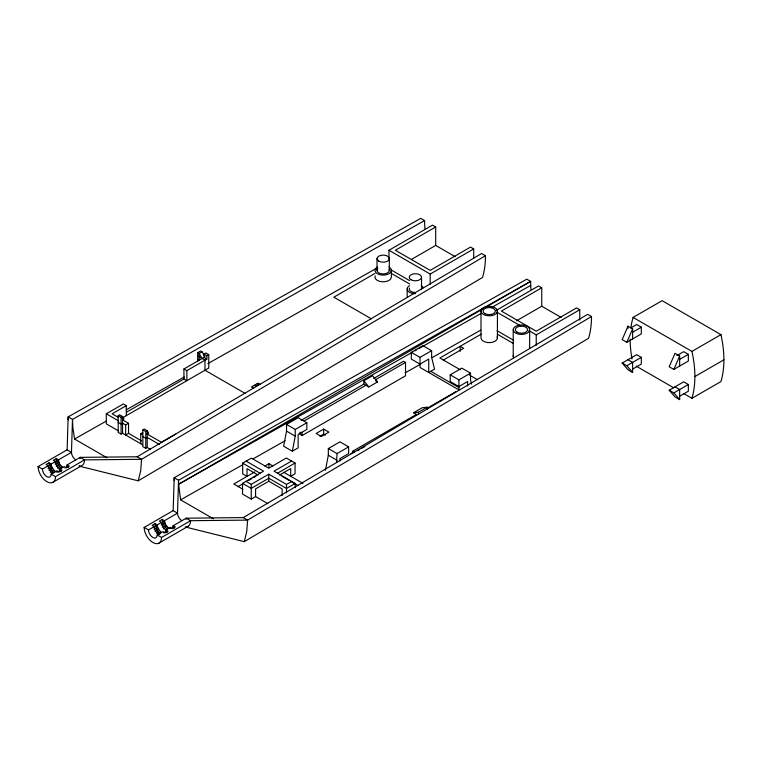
<?xml version="1.0" encoding="UTF-8"?>
<svg xmlns="http://www.w3.org/2000/svg" width="762" height="762" viewBox="0 0 762 762"><rect width="100%" height="100%" fill="white"/><g stroke="black" fill="none" stroke-linecap="round" stroke-linejoin="round"><path stroke-width="1.14" d="M197.729 361.588L197.72 352.644L200.625 350.968L202.073 351.806L204.978 356.835L183.937 368.979L183.937 379.028L126.463 412.213M64.941 468.001L66.542 467.087L67.123 464.906L80.181 457.362L137.208 456.781L481.632 253.498L485.47 255.718L141.561 459.296L84.534 459.877L55.512 476.631A12.316 7.106 60 0 1 46.806 481.66A12.316 7.106 60 0 1 38.1 466.582L67.123 449.828L68.142 416.9L420.748 218.351L424.586 220.561A101.27 58.474 60 0 0 424.92 228.667M171.888 528.552L173.165 525.732L186.223 518.189L243.249 517.598L587.673 314.325L591.512 316.535L247.602 520.113L190.576 520.703L161.554 537.458A12.316 7.106 60 0 1 152.848 542.487A12.316 7.106 60 0 1 144.142 527.409L173.165 510.645L174.184 477.726L526.799 279.168L530.628 281.388L530.714 285.398A101.289 58.483 60 0 0 530.962 289.493M57.693 472.192L59.284 471.268L59.865 469.097A6.153 3.553 60 0 1 55.512 461.553L53.34 460.296L56.236 458.619L58.417 459.877L59.693 464.172L62.77 467.42M163.735 533.019L165.325 532.095L165.906 529.914A6.153 3.553 60 0 1 161.554 522.38L159.382 521.122L162.287 519.446L164.459 520.703L165.735 524.989L168.812 528.247M286.531 431.13L283.626 446.208L292.332 451.228L298.132 447.885L298.132 434.473L306.848 429.454L306.848 422.748L298.132 417.719L286.531 424.424L286.531 431.13L295.237 436.15L292.332 451.228M325.422 470.335L328.317 455.257L328.317 448.551L339.928 441.846L348.634 446.875L348.634 453.58L339.928 458.6L339.928 460.839M336.575 462.601L337.023 453.58L348.634 446.875M48.987 462.81L51.159 464.068L51.74 466.916L54.388 470.783L53.826 472.888L50.892 469.249L48.987 462.81L46.082 464.487L48.254 465.744L49.53 470.03L52.607 473.288M59.141 469.821L61.074 468.697L61.646 466.601M155.029 523.637L157.201 524.894L157.791 527.742L160.43 531.609L159.868 533.714L156.943 530.066L155.029 523.637L152.124 525.313L154.305 526.571C154.495 529.923 156.543 533.39 159.782 534.591M167.688 527.418L167.126 529.523L163.154 523.723L162.287 519.446M79.219 466.144L138.227 480.822L140.722 470.659L141.561 459.296L137.208 456.781M185.261 526.971L244.269 541.649L246.764 531.476L247.602 520.113L243.249 517.598M632.622 338.938L632.622 328.879L627.983 326.203L622.183 339.604L626.821 342.281L641.328 333.908L641.328 327.203L636.689 324.526L630.888 327.879M626.821 342.281L632.622 328.879M673.837 369.427L679.647 356.025L674.999 353.349L669.198 366.751L673.837 369.427L688.353 361.055L688.353 354.349L683.704 351.673L676.932 355.578M53.34 469.678L50.311 472.345M60.589 465.487L57.569 468.154M159.382 530.504L156.353 533.162M166.64 526.313L163.611 528.98M138.227 480.822L482.527 277.473A101.327 58.503 60 0 0 485.47 255.718M244.269 541.649L588.569 338.299A101.327 58.503 60 0 0 591.512 316.535M202.073 351.806L199.168 353.482L197.72 352.644M203.959 356.302L203.959 354.073L205.845 352.977L208.75 354.654L208.75 368.056L122.234 418.005M388.972 258.328L388.972 250.269L432.502 225.133L435.693 226.981L435.693 245.412L411.49 259.385M118.624 430.968L106.299 423.853L106.299 413.804L123.377 403.946L126.282 405.613L126.282 415.671M203.959 354.073L206.864 355.74L208.75 354.654M126.282 405.613L112.109 413.804L118.272 417.357M183.937 368.979L186.842 370.656L206.864 359.093L206.864 355.74M435.693 226.981L395.354 250.269L430.187 270.377L470.525 247.088L473.716 248.926L473.716 258.147M142.542 444.779L122.549 433.235L121.101 434.073L118.196 432.397L118.196 415.642L119.653 414.804L122.549 416.481L124.006 418.995L122.549 419.833M118.196 415.642L121.101 417.319L122.549 416.481L122.549 433.235M374.942 273.444L333.832 297.18L371.418 318.878M47.273 466.011L49.206 464.896L51.311 465.458M54.531 461.82L56.464 460.705L58.56 461.267M38.1 466.582L42.453 469.097L48.254 465.744M51.159 464.068L55.512 461.553M58.417 459.877L71.476 452.342L72.495 419.414L424.586 220.561M47.92 468.201L51.74 466.916M55.178 464.02L58.998 462.734M118.196 422.348L121.101 424.024L122.549 423.186L125.644 424.967L128.54 423.291L128.54 433.349L141.646 440.912M48.959 470.364L52.435 468.363M56.217 466.173L59.693 464.172M42.453 469.097A6.153 3.553 60 0 0 46.806 476.631A6.153 3.553 60 0 0 51.159 474.126L56.959 470.773L59.141 472.03L62.046 470.354L59.865 469.097L64.218 466.582L66.399 467.839L69.294 466.163L67.123 464.906M128.54 433.349L125.644 435.016L125.644 424.967M150.266 449.237L147.218 447.485L145.771 448.323L142.865 446.646L142.865 429.892L144.323 429.054L147.218 430.721L148.676 433.235L147.218 434.073M52.959 482.27L81.982 465.515A12.316 7.106 60 0 0 84.534 459.877L80.181 457.362A6.153 3.553 60 0 1 80.029 458.581M140.76 443.751L140.76 433.692L142.694 432.578M142.865 429.892L145.771 431.559L147.218 430.721L147.218 447.485M388.972 250.269L430.187 274.063L473.716 248.926M175.622 434.102L161.439 442.284L146.618 433.73M482.26 309.267L178.632 484.251L180.604 499.862L213.446 518.827M486.375 306.895L530.628 281.388L178.537 480.241L177.517 513.159A6.153 3.553 60 0 0 181.87 520.703M411.318 352.377L422.929 345.672L431.635 350.701L431.635 357.397L434.54 369.132L428.73 372.485L428.73 359.073L420.024 364.103L411.318 359.073L411.318 352.377L420.024 357.397L431.635 350.701M363.903 384.105L363.903 380.752L372.608 375.733L377.542 381.924L368.837 386.953L363.903 384.105L301.057 420.395M373.637 378.485L403.489 361.255L405.517 362.426L405.517 375.828L302.057 435.569L300.018 434.397L300.018 432.159M304.114 420.976L365.941 385.277M375.676 379.657L405.517 362.426M496.024 310.505L538.543 285.96L541.744 287.798L541.744 306.229L516.531 320.792M286.531 424.424L295.237 429.454L306.848 422.748M541.744 287.798L501.406 311.087L536.229 331.194L576.567 307.905L579.758 309.753L579.758 320.116M258.08 475.059L247.021 468.678L247.021 476.383L242.668 473.869L242.668 463.144L251.384 458.124L268.796 468.173L286.35 458.038L295.056 463.067L295.056 473.783L290.703 476.298L290.703 468.592L279.53 475.04M481.203 334.147L439.874 358.007L460.191 369.732M153.314 526.828L155.248 525.713L157.353 526.275M144.142 527.409L148.495 529.914L154.305 526.571M157.201 524.894L161.554 522.38M164.459 520.703L177.517 513.159L173.165 510.645M323.679 429.111L316.135 433.473L321.354 436.483L328.898 432.13L323.679 429.111L323.679 434.14L319.907 436.321M443.36 360.016L463.677 348.291L460.191 346.281L460.191 351.301M153.972 529.028L157.791 527.742M161.22 524.837L165.04 523.551M254.765 471.916L233.82 484.003L242.859 489.233M264.871 466.077L268.938 463.734L272.958 466.058M155 531.19L158.477 529.18M162.258 526.999L165.735 524.989M267.91 503.692L255.584 496.576L251.231 499.091L242.526 494.062L242.526 483.337L263.566 471.192L246.155 461.134M237.83 486.718L242.849 483.822M248.869 480.346L251.879 478.612M253.889 477.45L255.899 476.288M148.495 529.914A6.153 3.553 60 0 0 152.848 537.458A6.153 3.553 60 0 0 157.201 534.943L163.011 531.59L165.183 532.848L168.088 531.171L165.906 529.914L170.259 527.409L172.441 528.657L175.346 526.99L173.165 525.732M246.012 481.327L251.231 484.346L268.796 474.202L286.493 484.422L291.722 481.413M291.57 461.048L274.015 471.192L295.199 483.422L295.199 487.709M277.501 473.202L295.056 463.067M467.62 386.001L467.62 381.533L458.915 386.553L450.209 381.533L450.209 374.828L461.82 368.122L470.525 373.151L470.525 379.857L471.583 384.115M159.01 543.096L188.033 526.342M282.14 495.557L282.14 488.947L268.796 481.241L255.584 488.871L255.584 496.576M529.019 330.718L536.229 334.88L579.758 309.753M450.209 374.828L458.915 379.857L470.525 373.151M352.549 453.552L352.549 451.314L416.433 414.433L413.528 412.756L422.234 407.727L427.168 407.232L427.168 409.461M295.199 483.422L286.493 488.452L268.796 478.231L251.231 488.366L242.526 483.337M413.528 412.756L418.462 412.252L427.168 407.232M427.196 408.222L456.019 391.582M350.958 453.58L352.844 452.485M357.673 450.704L359.731 449.513M361.798 448.323L364.884 446.542M630.898 327.746A101.327 58.503 60 0 1 633.098 317.402L662.121 300.676L720.957 334.642A101.327 58.503 60 0 1 723.9 359.797A101.327 58.503 60 0 1 720.957 381.552L691.934 398.307L683.819 393.63M632.622 332.232L641.328 327.203M627.983 359.712L632.622 362.388L632.622 372.447L627.983 369.76L622.183 363.064L636.689 354.682L641.328 357.368L641.328 364.065L632.622 369.094M622.183 363.064L626.821 365.741L641.328 357.368M633.098 317.43L691.934 351.396L720.957 334.642M679.647 359.378L688.353 354.349M674.999 386.858L679.647 389.534L679.647 399.593L674.999 396.907L669.198 390.211L683.704 381.829L688.353 384.515L688.353 391.211L679.647 396.24M691.934 398.307A101.327 58.503 60 0 0 694.877 376.552L723.9 359.797M669.198 390.211L673.837 392.887L688.353 384.515M68.209 419.91L68.142 416.9L72.495 419.414L72.866 427.549L74.552 439.036L106.632 420.891M126.301 409.775L184.252 377M207.902 363.626L376.704 268.157M180.604 499.862L242.687 464.744M253.041 458.895L285.121 440.75M405.165 372.856L420.691 364.074M432.073 357.645L480.708 330.137M412.661 352.073L178.632 484.251L178.537 480.241L174.184 477.726L174.25 480.736M414.738 350.901L416.804 349.729M418.871 348.558L481.012 313.468M491.366 307.619L530.714 285.398M79.134 465.973L80.181 466.077M162.506 521.522L164.611 522.084M56.636 472.088L54.388 470.783M541.744 306.229L561.203 317.468M435.693 245.412L455.162 256.642M636.146 366.103L673.675 387.772M497.072 312.277L520.77 325.965M497.072 330.708L513.559 340.233M391.03 269.891L409.575 280.597M497.338 334.213L513.588 343.595M391.297 273.387L409.575 283.95M469.335 375.009L477.46 379.705M430.768 371.304L458.934 387.572M375.609 380.81L377.542 381.924M260.023 384.258L258.08 383.143L251.412 386.991L253.346 388.106M257.213 383.638L258.651 384.467L255.746 386.143L254.308 385.315M203.959 357.416L206.864 359.093M197.729 356.006L204.978 360.188L204.978 370.237L245.059 393.382M197.729 359.359L199.168 360.188L199.168 353.482L202.073 358.511M323.679 434.14L325.422 435.15M352.549 451.314L354.587 452.485M328.317 448.551L337.023 453.58M328.317 455.257L337.023 460.277M183.937 379.028L186.842 380.705L186.842 370.656M283.74 472.278L303.028 483.413M281.978 476.288L289.008 480.346M291.008 481.508L298.037 485.556M242.668 463.144L260.09 473.202M122.377 419.729L128.54 423.291M106.299 413.804L118.624 420.919M140.76 433.692L142.542 434.721M159.41 444.465L147.218 437.426L145.771 438.264L142.865 436.588M74.552 439.036L106.851 457.686M67.123 449.828L71.476 452.342A6.153 3.553 60 0 0 75.829 459.877M157.201 534.943L161.554 537.458M51.159 474.126L55.512 476.631M160.43 531.609L161.554 532.428M173.022 526.942L174.422 528.19M165.764 531.133L167.164 532.381M66.97 466.125L68.37 467.363M59.722 470.306L61.122 471.554M61.074 468.697L57.112 462.896L56.236 458.619M673.837 392.887L679.647 399.593M626.821 365.741L632.622 372.447M363.903 380.752L368.837 386.953M679.647 356.025L679.647 366.084M627.983 326.203L627.983 328.432M536.229 334.88L536.229 345.253M529.638 329.689A8.211 4.743 0 0 1 517.322 333.794A8.211 4.743 0 0 1 517.322 325.584A8.211 4.743 0 0 1 529.638 329.689L529.638 348.339M513.217 329.689L513.217 356.502M497.424 311.087A8.211 4.743 0 0 1 485.108 315.192A8.211 4.743 0 0 1 485.108 306.991A8.211 4.743 0 0 1 497.424 311.087L497.424 337.899M481.003 311.087L481.003 337.899A8.211 4.743 0 0 0 490.28 342.595A8.211 4.743 0 0 0 497.138 336.671M458.915 379.857L458.915 389.906L420.024 367.455L420.024 357.397M430.187 274.063L430.187 284.426M421.538 277.206L421.538 288.941A6.153 3.553 0 0 0 421.31 288.017M418.462 412.252L418.462 414.49M407.175 288.969L407.175 295.675A8.211 4.743 0 0 0 407.451 296.904M391.373 270.377L391.373 277.073A8.211 4.743 0 0 1 382.095 281.778A8.211 4.743 0 0 1 375.237 275.854M389.325 258.642L389.325 270.377M377.009 258.642L377.009 270.377M302.057 432.216L302.057 435.569M295.237 429.454L295.237 436.15M286.493 484.422L286.493 492.738M268.938 463.734L268.938 467.754M268.796 474.202L268.796 481.241M251.231 484.346L251.231 499.091M145.771 431.559L145.771 448.323M121.101 417.319L121.101 434.073M389.115 269.453A6.153 3.553 0 0 1 382.362 273.901A6.153 3.553 0 0 1 377.838 268.595M415.442 292.532A6.153 3.553 0 0 1 409.423 288.093M388.972 267.024A8.211 4.743 0 0 1 388.972 273.729A8.211 4.743 0 0 1 377.361 273.729A8.211 4.743 0 0 1 377.361 267.024M415.385 293.713A8.211 4.743 0 0 1 407.794 290.789A8.211 4.743 0 0 1 409.575 285.626M421.186 285.626A8.211 4.743 0 0 1 423.31 287.75M513.493 357.721A8.211 4.743 0 0 1 513.493 355.273M632.012 358.921A101.327 58.503 60 0 1 630.155 339.185M691.934 351.396A101.327 58.503 60 0 1 694.877 376.552M186.223 526.894A12.316 7.106 60 0 0 190.576 520.703L186.223 518.189A6.153 3.553 60 0 1 186.08 519.408M170.259 527.409A6.153 3.553 60 0 1 170.117 528.618M378.819 261.156A6.153 3.553 0 0 0 389.115 259.566A6.153 3.553 0 0 0 381.572 255.213A6.153 3.553 0 0 0 378.819 261.156M411.07 279.787A6.153 3.553 0 0 0 421.348 278.13A6.153 3.553 0 0 0 413.728 273.825A6.153 3.553 0 0 0 411.07 279.787M517.122 332.232A6.153 3.553 0 0 0 527.39 330.575A6.153 3.553 0 0 0 519.77 326.269A6.153 3.553 0 0 0 517.122 332.232M484.861 313.601A6.153 3.553 0 0 0 495.157 312.01A6.153 3.553 0 0 0 487.623 307.658A6.153 3.553 0 0 0 484.861 313.601"/></g></svg>
